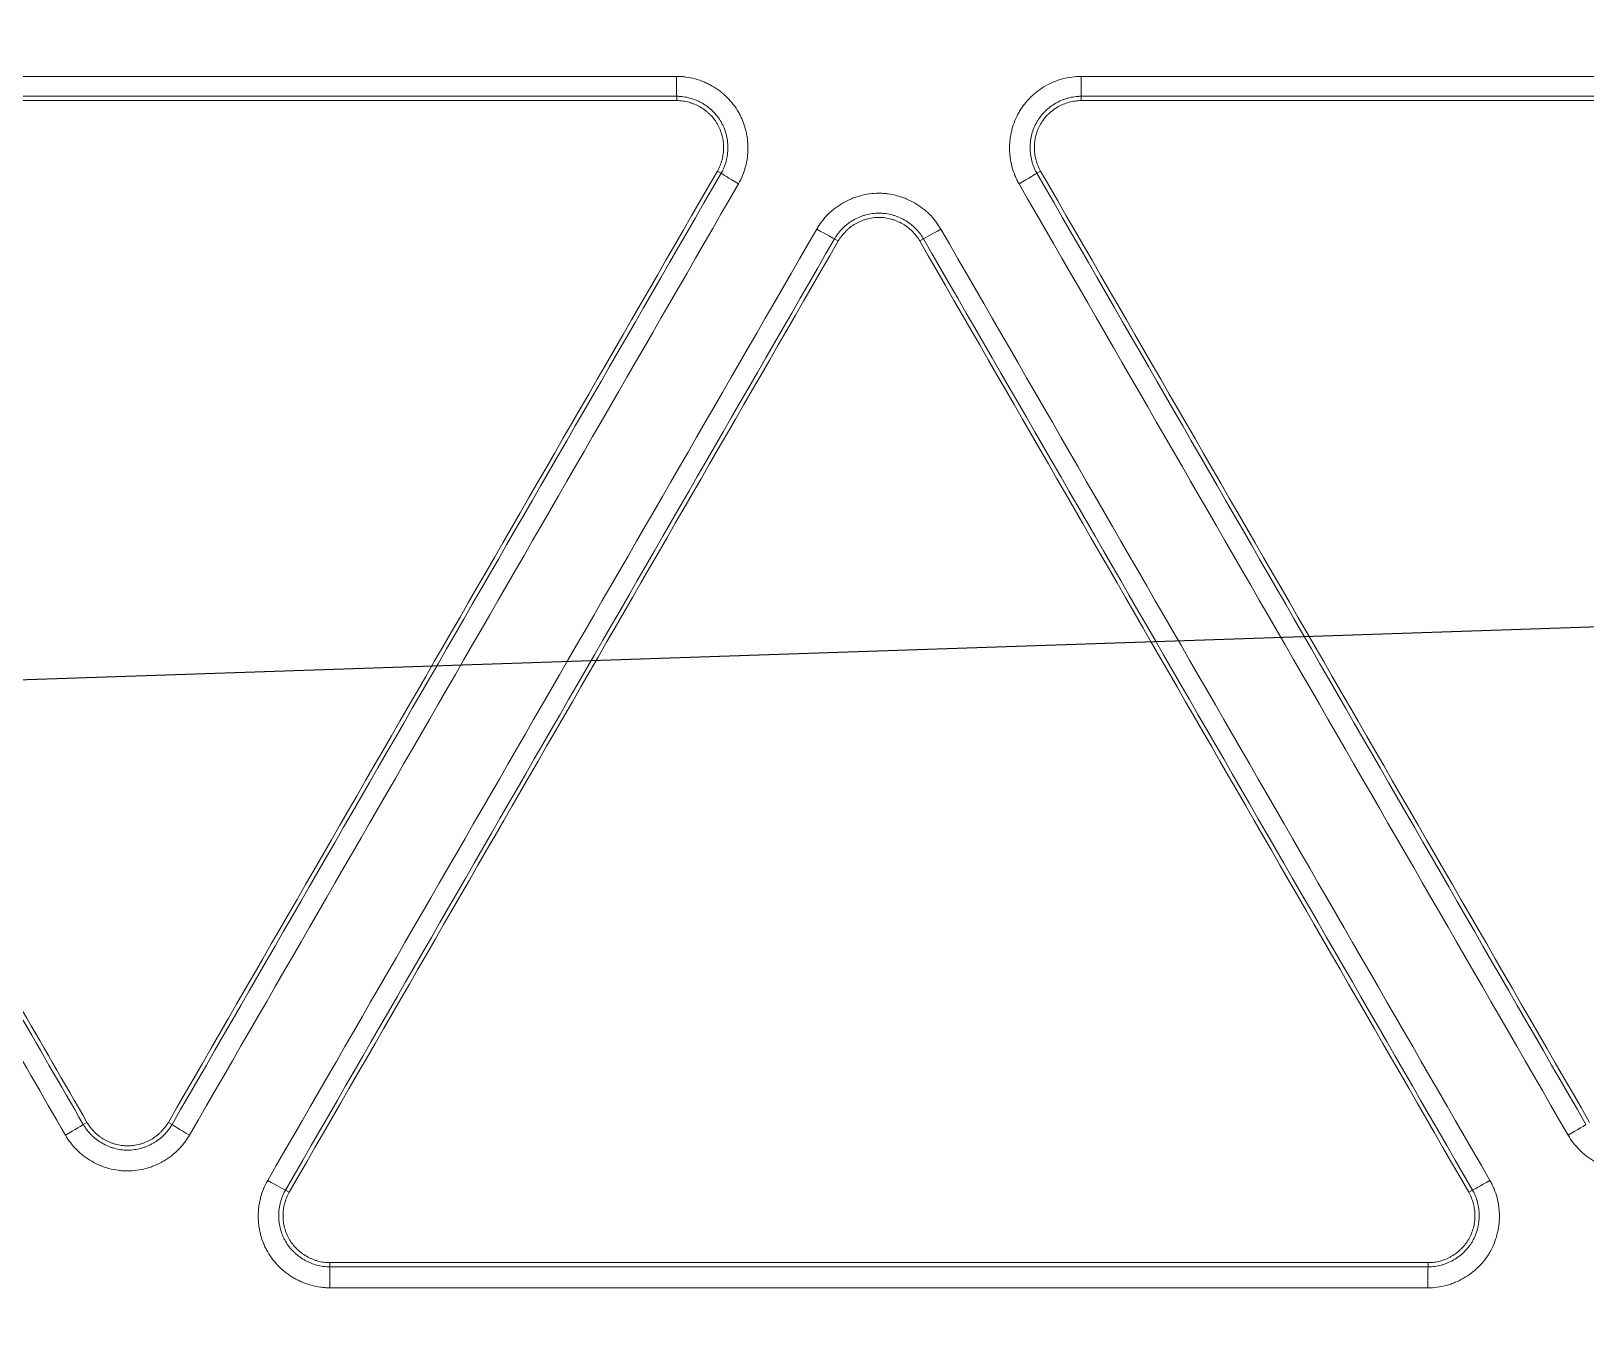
# Model space of a CAD drawing. Header units: inches. Extents: x 405346 to 489838, y -25612 to 14934.
# Drawn here: x 462652.5 to 462688.71, y 4139.5 to 4169.88 of the extents above; entities that cross this region are included whole.
import ezdxf

# ---------------------------------------------------------------- set-up
doc = ezdxf.new("R2010")
doc.units = ezdxf.units.IN
doc.header["$LTSCALE"] = 200
doc.header["$MEASUREMENT"] = 0
doc.linetypes.add('DH-HID2', pattern=[1.2, 0.8, -0.4])
doc.layers.add('FU-FURM', color=251, linetype='DH-HID2')
doc.layers.add('SS-EQ', color=2, linetype='Continuous', lineweight=20)

# ---------------------------------------------------------------- blocks, each defined once
blk = doc.blocks.new('FLLLL')
at = {"layer": 'FU-FURM'}
blk.add_line((462417.248, 3548.652), (462742, 3559.532), dxfattribs=at)
blk = doc.blocks.new('4way무풍')
at = {"layer": 'SS-EQ'}
for p, q in [((-127.2, -153.166), (-127.2, -153.066)), ((-117.778, -153.066), (-117.778, -153.166)), ((-126.165, -154.858), (-126.252, -154.808)), ((-118.725, -154.808), (-118.812, -154.857)), ((-123.436, -156.433), (-123.523, -156.383)), ((-121.454, -156.383), (-121.541, -156.433)), ((-141.021, -177.006), (-140.935, -176.956)), ((-139.039, -176.956), (-138.953, -177.006)), ((-136.31, -178.532), (-136.224, -178.582)), ((-108.754, -178.582), (-108.667, -178.532)), ((-135.276, -180.223), (-135.276, -180.323)), ((-109.701, -180.323), (-109.701, -180.223))]:
    blk.add_line(p, q, dxfattribs=at)
for centre, major_axis, ratio, start_param, end_param in [((-127.199, -152.592), (0, -0.474), 0.012055, 4.733132, 6.248276), ((-117.777, -152.592), (0, 0.474), 0.010724, 1.592824, 3.106684), ((-125.755, -155.094), (0.41, -0.237), 0.024378, 3.17651, 4.713291), ((-119.222, -155.094), (-0.41, -0.237), 0.014072, 1.550433, 3.106683), ((-123.933, -156.146), (-0.41, 0.237), 0.024592, 1.572243, 3.106676), ((-121.044, -156.146), (-0.41, -0.237), 0.014028, 0.03491, 1.550349), ((-141.431, -177.242), (-0.41, -0.237), 0.016122, 1.549349, 3.106682), ((-138.543, -177.242), (0.41, -0.237), 0.026772, 3.176512, 4.716071), ((-106.435, -177.242), (-0.41, -0.237), 0.020944, 1.550573, 3.106678), ((-136.72, -178.295), (-0.41, 0.237), 0.027013, 1.574985, 3.106673), ((-108.257, -178.294), (-0.41, -0.237), 0.020967, 0.034914, 1.550479), ((-135.276, -180.796), (0, -0.474), 0.009449, 3.176443, 4.738633), ((-109.701, -180.796), (0, 0.474), 0.007032, 0.034985, 1.599517)]:
    blk.add_ellipse(centre, major_axis=major_axis, ratio=ratio, start_param=start_param, end_param=end_param, dxfattribs=at)
for points, knots in [([(-0.032, -346.294), (-6.969, -346.294), (-13.906, -346.294), (-27.78, -346.294), (-34.717, -346.294), (-55.528, -346.294), (-69.403, -346.294), (-97.151, -346.294), (-111.025, -346.294), (-138.774, -346.294), (-152.648, -346.294), (-180.396, -346.294), (-194.27, -346.294), (-215.082, -346.294), (-222.019, -346.294), (-235.893, -346.294), (-242.83, -346.294), (-253.236, -346.294), (-256.704, -346.293), (-263.641, -346.293), (-267.11, -346.294), (-272.313, -346.294), (-274.047, -346.294), (-276.648, -346.294), (-277.515, -346.294), (-279.25, -346.294), (-280.117, -346.293), (-281.418, -346.293), (-281.851, -346.293), (-282.718, -346.293), (-283.152, -346.293), (-283.802, -346.293), (-284.019, -346.294), (-284.453, -346.294), (-284.669, -346.294), (-285.103, -346.294), (-285.32, -346.293), (-285.753, -346.291), (-285.97, -346.288), (-286.62, -346.277), (-287.053, -346.265), (-287.92, -346.232), (-288.353, -346.21), (-289.653, -346.133), (-290.519, -346.062), (-291.817, -345.929), (-292.25, -345.88), (-292.899, -345.799), (-293.116, -345.771), (-293.548, -345.713), (-294.627, -345.561), (-295.697, -345.382), (-298.249, -344.898), (-299.929, -344.504), (-302.417, -343.81), (-304.065, -343.313), (-305.692, -342.746), (-308.116, -341.843), (-309.711, -341.172), (-311.481, -340.336), (-311.677, -340.242), (-312.069, -340.051), (-312.265, -339.955), (-312.85, -339.663), (-313.238, -339.464), (-314.393, -338.857), (-315.91, -338.018), (-317.384, -337.119), (-318.837, -336.19), (-319.553, -335.711), (-320.962, -334.724), (-322.351, -333.708), (-324.369, -332.095), (-326.323, -330.394), (-327.582, -329.2), (-328.355, -328.435), (-328.586, -328.204), (-328.815, -327.971), (-328.968, -327.815), (-329.044, -327.737), (-329.423, -327.345), (-329.723, -327.029), (-330.61, -326.073), (-331.762, -324.777), (-333.398, -322.77), (-334.43, -321.391), (-335.932, -319.291), (-336.873, -317.851), (-338.196, -315.627), (-339.047, -314.124), (-339.838, -312.58), (-340.313, -311.601), (-340.454, -311.306), (-340.593, -311.01), (-340.685, -310.813), (-340.731, -310.713), (-340.958, -310.218), (-341.135, -309.821), (-341.654, -308.624), (-342.309, -307.019), (-343.186, -304.583), (-343.7, -302.939), (-344.419, -300.46), (-344.828, -298.788), (-345.336, -296.251), (-345.487, -295.401), (-345.755, -293.691), (-345.871, -292.831), (-345.994, -291.749), (-346.017, -291.533), (-346.062, -291.099), (-346.083, -290.882), (-346.143, -290.23), (-346.178, -289.796), (-346.239, -288.927), (-346.265, -288.493), (-346.307, -287.624), (-346.324, -287.19), (-346.342, -286.538), (-346.347, -286.321), (-346.354, -285.886), (-346.356, -285.669), (-346.359, -285.235), (-346.359, -285.017), (-346.359, -284.583), (-346.359, -284.366), (-346.358, -283.714), (-346.358, -283.28), (-346.358, -282.411), (-346.358, -281.976), (-346.358, -280.673), (-346.358, -279.804), (-346.359, -278.066), (-346.359, -277.197), (-346.359, -274.59), (-346.359, -272.852), (-346.358, -264.163), (-346.358, -257.211), (-346.359, -236.356), (-346.359, -222.453), (-346.359, -194.646), (-346.359, -180.743), (-346.359, -152.936), (-346.359, -139.033), (-346.359, -111.226), (-346.359, -69.517), (-346.359, -27.807), (-346.359, 0)], [0, 0, 0, 0, 0.03125, 0.03125, 0.0625, 0.0625, 0.125, 0.125, 0.1875, 0.1875, 0.25, 0.25, 0.3125, 0.3125, 0.34375, 0.34375, 0.375, 0.375, 0.390625, 0.390625, 0.40625, 0.40625, 0.414063, 0.414063, 0.417969, 0.417969, 0.421875, 0.421875, 0.423828, 0.423828, 0.425781, 0.425781, 0.426758, 0.426758, 0.427734, 0.427734, 0.428711, 0.428711, 0.429688, 0.429688, 0.431641, 0.431641, 0.433594, 0.433594, 0.4375, 0.4375, 0.439453, 0.439453, 0.44043, 0.44043, 0.441406, 0.445313, 0.445313, 0.453125, 0.453125, 0.457031, 0.460938, 0.460938, 0.46875, 0.46875, 0.469727, 0.469727, 0.470703, 0.470703, 0.472656, 0.472656, 0.476563, 0.480469, 0.480469, 0.484375, 0.484375, 0.488281, 0.492188, 0.496094, 0.5, 0.5, 0.500977, 0.501465, 0.501465, 0.501953, 0.501953, 0.503906, 0.503906, 0.507813, 0.511719, 0.515625, 0.515625, 0.523438, 0.523438, 0.527344, 0.53125, 0.53125, 0.532227, 0.532715, 0.532715, 0.533203, 0.533203, 0.535156, 0.535156, 0.539063, 0.542969, 0.546875, 0.546875, 0.554688, 0.554688, 0.558594, 0.558594, 0.5625, 0.5625, 0.563477, 0.563477, 0.564453, 0.564453, 0.566406, 0.566406, 0.568359, 0.568359, 0.570313, 0.570313, 0.571289, 0.571289, 0.572266, 0.572266, 0.573242, 0.573242, 0.574219, 0.574219, 0.576172, 0.576172, 0.578125, 0.578125, 0.582031, 0.582031, 0.585938, 0.585938, 0.59375, 0.59375, 0.625, 0.625, 0.6875, 0.6875, 0.75, 0.75, 0.8125, 0.8125, 0.875, 1, 1, 1, 1]), ([(-345.164, 0), (-345.164, -27.72), (-345.163, -69.3), (-345.162, -110.879), (-345.161, -138.599), (-345.16, -152.459), (-345.158, -180.179), (-345.157, -194.038), (-345.154, -221.758), (-345.152, -235.618), (-345.147, -256.408), (-345.146, -263.338), (-345.145, -272), (-345.144, -273.733), (-345.144, -276.331), (-345.144, -277.198), (-345.143, -278.93), (-345.142, -279.796), (-345.142, -281.096), (-345.141, -281.529), (-345.141, -282.395), (-345.141, -282.828), (-345.141, -283.694), (-345.141, -284.128), (-345.14, -284.777), (-345.139, -284.994), (-345.136, -285.427), (-345.134, -285.643), (-345.124, -286.293), (-345.113, -286.726), (-345.08, -287.592), (-345.06, -288.025), (-345.009, -288.891), (-344.978, -289.324), (-344.926, -289.973), (-344.898, -290.298), (-344.868, -290.623), (-344.847, -290.839), (-344.836, -290.947), (-344.736, -291.92), (-344.629, -292.78), (-344.379, -294.49), (-344.236, -295.341), (-343.754, -297.876), (-343.361, -299.547), (-342.665, -302.025), (-342.166, -303.667), (-341.312, -306.101), (-340.67, -307.704), (-340.162, -308.899), (-339.901, -309.494), (-339.629, -310.087), (-339.446, -310.481), (-339.353, -310.678), (-338.885, -311.657), (-338.495, -312.43), (-337.684, -313.955), (-337.263, -314.706), (-336.391, -316.189), (-335.94, -316.919), (-335.007, -318.36), (-334.525, -319.069), (-333.532, -320.468), (-332.508, -321.846), (-330.881, -323.85), (-329.735, -325.144), (-328.853, -326.098), (-328.555, -326.413), (-328.177, -326.804), (-328.101, -326.882), (-327.949, -327.038), (-327.721, -327.27), (-327.491, -327.501), (-326.721, -328.264), (-325.466, -329.454), (-323.518, -331.15), (-321.504, -332.756), (-320.119, -333.767), (-318.711, -334.749), (-317.997, -335.224), (-316.546, -336.146), (-315.81, -336.593), (-314.315, -337.455), (-313.557, -337.871), (-312.595, -338.371), (-312.305, -338.52), (-312.014, -338.667), (-311.819, -338.764), (-311.722, -338.813), (-311.235, -339.053), (-310.844, -339.241), (-309.666, -339.791), (-308.875, -340.139), (-307.283, -340.8), (-305.68, -341.425), (-303.244, -342.258), (-301.598, -342.743), (-299.114, -343.417), (-297.436, -343.797), (-294.888, -344.259), (-294.033, -344.395), (-292.957, -344.543), (-292.742, -344.571), (-292.31, -344.625), (-291.663, -344.704), (-291.015, -344.771), (-289.72, -344.892), (-288.856, -344.954), (-287.56, -345.019), (-287.128, -345.036), (-286.48, -345.054), (-286.264, -345.059), (-285.831, -345.067), (-285.615, -345.069), (-285.183, -345.073), (-284.967, -345.074), (-284.534, -345.075), (-284.318, -345.075), (-283.67, -345.076), (-283.237, -345.076), (-282.589, -345.076), (-282.373, -345.076), (-281.94, -345.076), (-281.724, -345.076), (-281.075, -345.076), (-280.643, -345.077), (-279.346, -345.077), (-278.481, -345.078), (-276.752, -345.079), (-275.887, -345.079), (-273.293, -345.079), (-271.563, -345.08), (-262.916, -345.081), (-255.998, -345.082), (-242.162, -345.085), (-235.244, -345.086), (-221.408, -345.089), (-214.49, -345.09), (-193.736, -345.092), (-179.9, -345.094), (-152.228, -345.096), (-138.392, -345.096), (-110.72, -345.097), (-96.884, -345.098), (-69.212, -345.098), (-55.376, -345.099), (-34.622, -345.099), (-27.704, -345.099), (-13.868, -345.099), (-6.95, -345.099), (-0.032, -345.099)], [0, 0, 0, 0, 0.125, 0.1875, 0.1875, 0.25, 0.25, 0.3125, 0.3125, 0.375, 0.375, 0.40625, 0.40625, 0.414063, 0.414063, 0.417969, 0.417969, 0.421875, 0.421875, 0.423828, 0.423828, 0.425781, 0.425781, 0.427734, 0.427734, 0.428711, 0.428711, 0.429688, 0.429688, 0.431641, 0.431641, 0.433594, 0.433594, 0.435547, 0.435547, 0.436523, 0.437012, 0.437012, 0.4375, 0.4375, 0.441406, 0.441406, 0.445313, 0.445313, 0.453125, 0.453125, 0.457031, 0.460938, 0.464844, 0.464844, 0.466797, 0.467773, 0.467773, 0.46875, 0.46875, 0.472656, 0.472656, 0.476563, 0.476563, 0.480469, 0.480469, 0.484375, 0.484375, 0.488281, 0.492188, 0.496094, 0.496094, 0.498047, 0.498047, 0.498535, 0.498535, 0.499023, 0.5, 0.5, 0.503906, 0.507813, 0.511719, 0.515625, 0.515625, 0.519531, 0.519531, 0.523438, 0.523438, 0.527344, 0.527344, 0.52832, 0.528809, 0.528809, 0.529297, 0.529297, 0.53125, 0.53125, 0.535156, 0.535156, 0.539063, 0.542969, 0.546875, 0.546875, 0.554688, 0.554688, 0.558594, 0.558594, 0.55957, 0.55957, 0.560547, 0.5625, 0.5625, 0.566406, 0.566406, 0.568359, 0.568359, 0.569336, 0.569336, 0.570313, 0.570313, 0.571289, 0.571289, 0.572266, 0.572266, 0.574219, 0.574219, 0.575195, 0.575195, 0.576172, 0.576172, 0.578125, 0.578125, 0.582031, 0.582031, 0.585938, 0.585938, 0.59375, 0.59375, 0.625, 0.625, 0.65625, 0.65625, 0.6875, 0.6875, 0.75, 0.75, 0.8125, 0.8125, 0.875, 0.875, 0.9375, 0.9375, 0.96875, 0.96875, 1, 1, 1, 1]), ([(-152.782, -152.6), (-148.519, -152.601), (-144.257, -152.601), (-135.731, -152.602), (-131.468, -152.602), (-127.205, -152.602)], [0, 0, 0, 0, 0.5, 0.5, 1, 1, 1, 1]), ([(-127.205, -152.602), (-127.168, -152.602), (-127.132, -152.603), (-127.059, -152.609), (-127.022, -152.612), (-126.914, -152.627), (-126.772, -152.656), (-126.635, -152.703), (-126.551, -152.739), (-126.534, -152.746), (-126.5, -152.761), (-126.451, -152.785), (-126.403, -152.81), (-126.309, -152.865), (-126.248, -152.905), (-126.162, -152.971), (-126.134, -152.994), (-126.092, -153.03), (-126.079, -153.043), (-126.052, -153.067), (-126.039, -153.08), (-125.974, -153.144), (-125.878, -153.253), (-125.797, -153.373), (-125.742, -153.468), (-125.725, -153.501), (-125.693, -153.566), (-125.678, -153.6), (-125.637, -153.7), (-125.614, -153.769), (-125.586, -153.874), (-125.578, -153.909), (-125.567, -153.963), (-125.564, -153.981), (-125.558, -154.017), (-125.556, -154.035), (-125.544, -154.126), (-125.535, -154.271), (-125.544, -154.415), (-125.556, -154.506), (-125.558, -154.524), (-125.564, -154.56), (-125.567, -154.578), (-125.578, -154.632), (-125.586, -154.667), (-125.614, -154.773), (-125.637, -154.841), (-125.692, -154.975), (-125.724, -155.041), (-125.761, -155.104)], [0, 0, 0, 0, 0.03125, 0.03125, 0.0625, 0.0625, 0.125, 0.1875, 0.1875, 0.203125, 0.203125, 0.21875, 0.25, 0.25, 0.3125, 0.3125, 0.34375, 0.34375, 0.359375, 0.359375, 0.375, 0.375, 0.4375, 0.5, 0.5, 0.53125, 0.53125, 0.5625, 0.5625, 0.625, 0.625, 0.65625, 0.65625, 0.671875, 0.671875, 0.6875, 0.6875, 0.75, 0.8125, 0.8125, 0.828125, 0.828125, 0.84375, 0.84375, 0.875, 0.875, 0.9375, 0.9375, 1, 1, 1, 1]), ([(-119.227, -155.105), (-119.245, -155.073), (-119.262, -155.04), (-119.295, -154.975), (-119.31, -154.941), (-119.351, -154.84), (-119.397, -154.703), (-119.425, -154.56), (-119.436, -154.47), (-119.438, -154.451), (-119.442, -154.415), (-119.446, -154.36), (-119.448, -154.306), (-119.448, -154.197), (-119.443, -154.125), (-119.429, -154.017), (-119.423, -153.981), (-119.413, -153.927), (-119.409, -153.909), (-119.401, -153.873), (-119.396, -153.856), (-119.373, -153.768), (-119.327, -153.63), (-119.263, -153.5), (-119.209, -153.405), (-119.189, -153.374), (-119.148, -153.313), (-119.127, -153.284), (-119.061, -153.198), (-119.013, -153.143), (-118.936, -153.067), (-118.896, -153.03), (-118.854, -152.995), (-118.825, -152.971), (-118.811, -152.96), (-118.738, -152.905), (-118.617, -152.824), (-118.487, -152.76), (-118.403, -152.725), (-118.387, -152.718), (-118.352, -152.705), (-118.335, -152.699), (-118.283, -152.681), (-118.248, -152.67), (-118.143, -152.642), (-118.072, -152.627), (-117.929, -152.608), (-117.856, -152.603), (-117.783, -152.603)], [0, 0, 0, 0, 0.03125, 0.03125, 0.0625, 0.0625, 0.125, 0.1875, 0.1875, 0.203125, 0.203125, 0.21875, 0.25, 0.25, 0.3125, 0.3125, 0.34375, 0.34375, 0.359375, 0.359375, 0.375, 0.375, 0.4375, 0.5, 0.5, 0.53125, 0.53125, 0.5625, 0.5625, 0.625, 0.625, 0.65625, 0.671875, 0.671875, 0.6875, 0.6875, 0.75, 0.8125, 0.8125, 0.828125, 0.828125, 0.84375, 0.84375, 0.875, 0.875, 0.9375, 0.9375, 1, 1, 1, 1]), ([(-127.2, -153.066), (-131.462, -153.066), (-135.725, -153.066), (-144.25, -153.066), (-148.512, -153.066), (-152.774, -153.066)], [0, 0, 0, 0, 0.5, 0.5, 1, 1, 1, 1]), ([(-127.2, -153.166), (-131.462, -153.166), (-135.725, -153.166), (-144.25, -153.166), (-148.512, -153.166), (-152.774, -153.166)], [0, 0, 0, 0, 0.5, 0.5, 1, 1, 1, 1]), ([(-126.165, -154.858), (-126.164, -154.855), (-126.162, -154.852), (-126.159, -154.846), (-126.154, -154.838), (-126.143, -154.818), (-126.122, -154.777), (-126.106, -154.741), (-126.077, -154.669), (-126.061, -154.62), (-126.041, -154.545), (-126.035, -154.519), (-126.025, -154.468), (-126.021, -154.442), (-126.011, -154.364), (-126.004, -154.261), (-126.011, -154.157), (-126.019, -154.092), (-126.021, -154.079), (-126.025, -154.053), (-126.032, -154.015), (-126.041, -153.977), (-126.06, -153.901), (-126.077, -153.852), (-126.106, -153.78), (-126.117, -153.756), (-126.14, -153.709), (-126.152, -153.686), (-126.191, -153.618), (-126.22, -153.575), (-126.284, -153.493), (-126.318, -153.454), (-126.374, -153.399), (-126.393, -153.381), (-126.433, -153.347), (-126.453, -153.331), (-126.515, -153.283), (-126.558, -153.255), (-126.625, -153.216), (-126.66, -153.197), (-126.695, -153.18), (-126.719, -153.169), (-126.731, -153.164), (-126.792, -153.139), (-126.89, -153.105), (-126.991, -153.084), (-127.069, -153.073), (-127.095, -153.07), (-127.134, -153.068), (-127.147, -153.067), (-127.167, -153.066), (-127.177, -153.066), (-127.186, -153.066), (-127.193, -153.066), (-127.196, -153.066), (-127.2, -153.066)], [0, 0, 0, 0, 0.003906, 0.003906, 0.007812, 0.015625, 0.03125, 0.0625, 0.0625, 0.125, 0.125, 0.15625, 0.15625, 0.1875, 0.1875, 0.25, 0.3125, 0.3125, 0.328125, 0.328125, 0.34375, 0.375, 0.375, 0.4375, 0.4375, 0.46875, 0.46875, 0.5, 0.5, 0.5625, 0.5625, 0.625, 0.625, 0.65625, 0.65625, 0.6875, 0.6875, 0.75, 0.75, 0.78125, 0.796875, 0.796875, 0.8125, 0.8125, 0.875, 0.9375, 0.9375, 0.96875, 0.96875, 0.984375, 0.984375, 0.992187, 0.996094, 0.996094, 1, 1, 1, 1]), ([(-127.2, -153.166), (-127.152, -153.166), (-127.104, -153.17), (-127.01, -153.182), (-126.963, -153.192), (-126.894, -153.211), (-126.871, -153.218), (-126.826, -153.234), (-126.804, -153.242), (-126.737, -153.27), (-126.652, -153.312), (-126.573, -153.365), (-126.525, -153.401), (-126.516, -153.409), (-126.497, -153.424), (-126.47, -153.447), (-126.443, -153.471), (-126.393, -153.521), (-126.361, -153.557), (-126.317, -153.613), (-126.303, -153.632), (-126.277, -153.672), (-126.264, -153.693), (-126.228, -153.755), (-126.186, -153.84), (-126.156, -153.931), (-126.138, -154), (-126.132, -154.024), (-126.123, -154.071), (-126.12, -154.094), (-126.11, -154.165), (-126.107, -154.213), (-126.107, -154.284), (-126.108, -154.308), (-126.111, -154.355), (-126.113, -154.379), (-126.123, -154.451), (-126.141, -154.544), (-126.171, -154.634), (-126.207, -154.723), (-126.228, -154.766), (-126.252, -154.808)], [0, 0, 0, 0, 0.0625, 0.0625, 0.125, 0.125, 0.15625, 0.15625, 0.1875, 0.1875, 0.25, 0.3125, 0.3125, 0.328125, 0.328125, 0.34375, 0.375, 0.375, 0.4375, 0.4375, 0.46875, 0.46875, 0.5, 0.5, 0.5625, 0.625, 0.625, 0.65625, 0.65625, 0.6875, 0.6875, 0.75, 0.75, 0.78125, 0.78125, 0.8125, 0.8125, 0.875, 0.9375, 0.9375, 1, 1, 1, 1]), ([(-117.778, -153.066), (-117.781, -153.066), (-117.784, -153.066), (-117.791, -153.066), (-117.801, -153.066), (-117.824, -153.067), (-117.869, -153.069), (-117.908, -153.073), (-117.985, -153.084), (-118.036, -153.094), (-118.111, -153.115), (-118.136, -153.122), (-118.186, -153.139), (-118.21, -153.149), (-118.282, -153.179), (-118.375, -153.225), (-118.462, -153.283), (-118.514, -153.322), (-118.524, -153.33), (-118.544, -153.347), (-118.574, -153.372), (-118.603, -153.399), (-118.658, -153.453), (-118.693, -153.492), (-118.74, -153.554), (-118.756, -153.575), (-118.785, -153.618), (-118.799, -153.64), (-118.838, -153.708), (-118.861, -153.755), (-118.9, -153.851), (-118.916, -153.9), (-118.936, -153.976), (-118.942, -154.002), (-118.952, -154.053), (-118.956, -154.079), (-118.966, -154.156), (-118.969, -154.208), (-118.969, -154.286), (-118.968, -154.312), (-118.966, -154.351), (-118.965, -154.364), (-118.962, -154.39), (-118.961, -154.403), (-118.953, -154.468), (-118.933, -154.57), (-118.9, -154.668), (-118.871, -154.74), (-118.86, -154.764), (-118.843, -154.8), (-118.837, -154.811), (-118.828, -154.829), (-118.823, -154.837), (-118.818, -154.846), (-118.815, -154.852), (-118.813, -154.855), (-118.812, -154.857)], [0, 0, 0, 0, 0.003906, 0.003906, 0.007812, 0.015625, 0.03125, 0.0625, 0.0625, 0.125, 0.125, 0.15625, 0.15625, 0.1875, 0.1875, 0.25, 0.3125, 0.3125, 0.328125, 0.328125, 0.34375, 0.375, 0.375, 0.4375, 0.4375, 0.46875, 0.46875, 0.5, 0.5, 0.5625, 0.5625, 0.625, 0.625, 0.65625, 0.65625, 0.6875, 0.6875, 0.75, 0.75, 0.78125, 0.78125, 0.796875, 0.796875, 0.8125, 0.8125, 0.875, 0.9375, 0.9375, 0.96875, 0.96875, 0.984375, 0.984375, 0.992187, 0.996094, 0.996094, 1, 1, 1, 1]), ([(-118.725, -154.808), (-118.75, -154.766), (-118.77, -154.723), (-118.806, -154.635), (-118.821, -154.59), (-118.839, -154.521), (-118.845, -154.498), (-118.854, -154.45), (-118.858, -154.427), (-118.867, -154.356), (-118.873, -154.261), (-118.867, -154.166), (-118.859, -154.106), (-118.857, -154.094), (-118.854, -154.07), (-118.847, -154.035), (-118.839, -154), (-118.821, -153.931), (-118.806, -153.886), (-118.78, -153.82), (-118.77, -153.799), (-118.749, -153.756), (-118.737, -153.734), (-118.702, -153.672), (-118.648, -153.593), (-118.585, -153.522), (-118.534, -153.471), (-118.517, -153.455), (-118.48, -153.424), (-118.462, -153.408), (-118.405, -153.365), (-118.366, -153.339), (-118.304, -153.303), (-118.272, -153.286), (-118.24, -153.271), (-118.218, -153.261), (-118.207, -153.256), (-118.152, -153.233), (-118.062, -153.202), (-117.969, -153.183), (-117.874, -153.17), (-117.826, -153.166), (-117.778, -153.166)], [0, 0, 0, 0, 0.0625, 0.0625, 0.125, 0.125, 0.15625, 0.15625, 0.1875, 0.1875, 0.25, 0.3125, 0.3125, 0.328125, 0.328125, 0.34375, 0.375, 0.375, 0.4375, 0.4375, 0.46875, 0.46875, 0.5, 0.5, 0.5625, 0.625, 0.625, 0.65625, 0.65625, 0.6875, 0.6875, 0.75, 0.75, 0.78125, 0.796875, 0.796875, 0.8125, 0.8125, 0.875, 0.9375, 0.9375, 1, 1, 1, 1]), ([(-153.808, -154.857), (-152.743, -156.703), (-151.677, -158.549), (-149.546, -162.241), (-148.48, -164.086), (-146.349, -167.778), (-145.283, -169.623), (-143.685, -172.392), (-143.152, -173.315), (-142.087, -175.16), (-141.554, -176.083), (-141.021, -177.006)], [0, 0, 0, 0, 0.25, 0.25, 0.5, 0.5, 0.75, 0.75, 0.875, 0.875, 1, 1, 1, 1]), ([(-153.722, -154.808), (-152.657, -156.654), (-151.591, -158.499), (-149.46, -162.191), (-148.394, -164.037), (-146.263, -167.728), (-145.197, -169.574), (-143.599, -172.342), (-143.066, -173.265), (-142, -175.111), (-141.468, -176.033), (-140.935, -176.956)], [0, 0, 0, 0, 0.25, 0.25, 0.5, 0.5, 0.75, 0.75, 0.875, 0.875, 1, 1, 1, 1]), ([(-141.436, -177.254), (-141.969, -176.331), (-142.502, -175.408), (-143.568, -173.562), (-144.101, -172.639), (-145.699, -169.87), (-146.765, -168.024), (-148.897, -164.332), (-149.963, -162.486), (-152.095, -158.794), (-153.16, -156.948), (-154.226, -155.102)], [0, 0, 0, 0, 0.125, 0.125, 0.25, 0.25, 0.5, 0.5, 0.75, 0.75, 1, 1, 1, 1]), ([(-123.938, -156.157), (-123.92, -156.125), (-123.9, -156.094), (-123.859, -156.033), (-123.838, -156.003), (-123.771, -155.917), (-123.675, -155.809), (-123.566, -155.713), (-123.493, -155.658), (-123.478, -155.647), (-123.448, -155.626), (-123.403, -155.595), (-123.357, -155.566), (-123.263, -155.512), (-123.198, -155.48), (-123.097, -155.438), (-123.063, -155.425), (-123.011, -155.407), (-122.994, -155.401), (-122.959, -155.39), (-122.941, -155.385), (-122.853, -155.361), (-122.711, -155.333), (-122.567, -155.323), (-122.457, -155.323), (-122.42, -155.324), (-122.347, -155.329), (-122.311, -155.333), (-122.203, -155.347), (-122.133, -155.362), (-122.028, -155.39), (-121.993, -155.401), (-121.941, -155.419), (-121.924, -155.425), (-121.89, -155.438), (-121.873, -155.445), (-121.788, -155.48), (-121.658, -155.544), (-121.538, -155.625), (-121.465, -155.68), (-121.451, -155.691), (-121.422, -155.714), (-121.408, -155.726), (-121.367, -155.762), (-121.34, -155.787), (-121.263, -155.864), (-121.215, -155.918), (-121.127, -156.033), (-121.086, -156.093), (-121.049, -156.157)], [0, 0, 0, 0, 0.03125, 0.03125, 0.0625, 0.0625, 0.125, 0.1875, 0.1875, 0.203125, 0.203125, 0.21875, 0.25, 0.25, 0.3125, 0.3125, 0.34375, 0.34375, 0.359375, 0.359375, 0.375, 0.375, 0.4375, 0.5, 0.5, 0.53125, 0.53125, 0.5625, 0.5625, 0.625, 0.625, 0.65625, 0.65625, 0.671875, 0.671875, 0.6875, 0.6875, 0.75, 0.8125, 0.8125, 0.828125, 0.828125, 0.84375, 0.84375, 0.875, 0.875, 0.9375, 0.9375, 1, 1, 1, 1]), ([(-121.454, -156.383), (-121.456, -156.38), (-121.457, -156.377), (-121.461, -156.372), (-121.466, -156.363), (-121.478, -156.344), (-121.503, -156.305), (-121.525, -156.274), (-121.573, -156.212), (-121.607, -156.174), (-121.663, -156.119), (-121.682, -156.101), (-121.722, -156.067), (-121.742, -156.05), (-121.804, -156.003), (-121.891, -155.945), (-121.984, -155.899), (-122.044, -155.874), (-122.056, -155.869), (-122.081, -155.859), (-122.118, -155.846), (-122.155, -155.834), (-122.23, -155.814), (-122.281, -155.804), (-122.358, -155.793), (-122.384, -155.79), (-122.436, -155.787), (-122.462, -155.786), (-122.541, -155.786), (-122.593, -155.789), (-122.695, -155.804), (-122.746, -155.814), (-122.822, -155.835), (-122.847, -155.842), (-122.896, -155.86), (-122.921, -155.869), (-122.993, -155.899), (-123.039, -155.922), (-123.106, -155.961), (-123.14, -155.981), (-123.172, -156.004), (-123.193, -156.019), (-123.204, -156.027), (-123.256, -156.066), (-123.334, -156.134), (-123.403, -156.212), (-123.451, -156.274), (-123.467, -156.295), (-123.489, -156.327), (-123.496, -156.338), (-123.506, -156.355), (-123.511, -156.363), (-123.516, -156.372), (-123.52, -156.378), (-123.521, -156.38), (-123.523, -156.383)], [0, 0, 0, 0, 0.003906, 0.003906, 0.007813, 0.015625, 0.03125, 0.0625, 0.0625, 0.125, 0.125, 0.15625, 0.15625, 0.1875, 0.1875, 0.25, 0.3125, 0.3125, 0.328125, 0.328125, 0.34375, 0.375, 0.375, 0.4375, 0.4375, 0.46875, 0.46875, 0.5, 0.5, 0.5625, 0.5625, 0.625, 0.625, 0.65625, 0.65625, 0.6875, 0.6875, 0.75, 0.75, 0.78125, 0.796875, 0.796875, 0.8125, 0.8125, 0.875, 0.9375, 0.9375, 0.96875, 0.96875, 0.984375, 0.984375, 0.992187, 0.996094, 0.996094, 1, 1, 1, 1]), ([(-123.436, -156.433), (-123.412, -156.392), (-123.386, -156.352), (-123.327, -156.277), (-123.296, -156.242), (-123.245, -156.191), (-123.228, -156.175), (-123.191, -156.144), (-123.173, -156.128), (-123.116, -156.085), (-123.036, -156.032), (-122.951, -155.99), (-122.896, -155.967), (-122.885, -155.962), (-122.862, -155.954), (-122.828, -155.941), (-122.794, -155.931), (-122.726, -155.912), (-122.679, -155.902), (-122.608, -155.893), (-122.585, -155.89), (-122.537, -155.887), (-122.513, -155.886), (-122.441, -155.886), (-122.346, -155.893), (-122.253, -155.912), (-122.184, -155.931), (-122.161, -155.938), (-122.115, -155.953), (-122.093, -155.962), (-122.027, -155.989), (-121.984, -156.01), (-121.922, -156.046), (-121.892, -156.065), (-121.862, -156.085), (-121.843, -156.099), (-121.833, -156.106), (-121.785, -156.143), (-121.714, -156.205), (-121.651, -156.276), (-121.592, -156.352), (-121.565, -156.392), (-121.541, -156.433)], [0, 0, 0, 0, 0.0625, 0.0625, 0.125, 0.125, 0.15625, 0.15625, 0.1875, 0.1875, 0.25, 0.3125, 0.3125, 0.328125, 0.328125, 0.34375, 0.375, 0.375, 0.4375, 0.4375, 0.46875, 0.46875, 0.5, 0.5, 0.5625, 0.625, 0.625, 0.65625, 0.65625, 0.6875, 0.6875, 0.75, 0.75, 0.78125, 0.796875, 0.796875, 0.8125, 0.8125, 0.875, 0.9375, 0.9375, 1, 1, 1, 1]), ([(-141.021, -177.006), (-141.019, -177.009), (-141.018, -177.012), (-141.014, -177.017), (-141.009, -177.026), (-140.997, -177.045), (-140.973, -177.083), (-140.95, -177.115), (-140.902, -177.176), (-140.868, -177.215), (-140.812, -177.27), (-140.793, -177.288), (-140.754, -177.322), (-140.733, -177.339), (-140.671, -177.386), (-140.585, -177.444), (-140.491, -177.49), (-140.431, -177.515), (-140.419, -177.52), (-140.394, -177.529), (-140.357, -177.543), (-140.32, -177.554), (-140.245, -177.575), (-140.195, -177.585), (-140.117, -177.596), (-140.092, -177.598), (-140.039, -177.602), (-140.013, -177.603), (-139.935, -177.603), (-139.883, -177.599), (-139.78, -177.585), (-139.729, -177.575), (-139.654, -177.554), (-139.629, -177.546), (-139.579, -177.529), (-139.555, -177.52), (-139.483, -177.49), (-139.437, -177.467), (-139.369, -177.428), (-139.336, -177.407), (-139.304, -177.385), (-139.282, -177.37), (-139.272, -177.362), (-139.22, -177.323), (-139.141, -177.255), (-139.072, -177.177), (-139.025, -177.116), (-139.009, -177.095), (-138.987, -177.062), (-138.98, -177.051), (-138.97, -177.034), (-138.965, -177.026), (-138.959, -177.017), (-138.956, -177.012), (-138.954, -177.009), (-138.953, -177.006)], [0, 0, 0, 0, 0.003906, 0.003906, 0.007812, 0.015625, 0.03125, 0.0625, 0.0625, 0.125, 0.125, 0.15625, 0.15625, 0.1875, 0.1875, 0.25, 0.3125, 0.3125, 0.328125, 0.328125, 0.34375, 0.375, 0.375, 0.4375, 0.4375, 0.46875, 0.46875, 0.5, 0.5, 0.5625, 0.5625, 0.625, 0.625, 0.65625, 0.65625, 0.6875, 0.6875, 0.75, 0.75, 0.78125, 0.796875, 0.796875, 0.8125, 0.8125, 0.875, 0.9375, 0.9375, 0.96875, 0.96875, 0.984375, 0.984375, 0.992188, 0.996094, 0.996094, 1, 1, 1, 1]), ([(-139.039, -176.956), (-139.063, -176.998), (-139.09, -177.037), (-139.148, -177.112), (-139.18, -177.148), (-139.231, -177.198), (-139.248, -177.214), (-139.284, -177.246), (-139.303, -177.261), (-139.36, -177.305), (-139.439, -177.357), (-139.525, -177.4), (-139.58, -177.423), (-139.591, -177.427), (-139.614, -177.436), (-139.647, -177.448), (-139.682, -177.459), (-139.75, -177.477), (-139.797, -177.487), (-139.867, -177.497), (-139.891, -177.499), (-139.939, -177.503), (-139.963, -177.503), (-140.035, -177.503), (-140.13, -177.497), (-140.223, -177.478), (-140.292, -177.459), (-140.315, -177.452), (-140.361, -177.436), (-140.383, -177.428), (-140.449, -177.4), (-140.491, -177.379), (-140.553, -177.343), (-140.584, -177.325), (-140.613, -177.304), (-140.633, -177.29), (-140.643, -177.283), (-140.69, -177.247), (-140.762, -177.184), (-140.825, -177.113), (-140.884, -177.038), (-140.911, -176.998), (-140.935, -176.956)], [0, 0, 0, 0, 0.0625, 0.0625, 0.125, 0.125, 0.15625, 0.15625, 0.1875, 0.1875, 0.25, 0.3125, 0.3125, 0.328125, 0.328125, 0.34375, 0.375, 0.375, 0.4375, 0.4375, 0.46875, 0.46875, 0.5, 0.5, 0.5625, 0.625, 0.625, 0.65625, 0.65625, 0.6875, 0.6875, 0.75, 0.75, 0.78125, 0.796875, 0.796875, 0.8125, 0.8125, 0.875, 0.9375, 0.9375, 1, 1, 1, 1]), ([(-138.547, -177.254), (-138.566, -177.286), (-138.585, -177.317), (-138.626, -177.378), (-138.647, -177.408), (-138.714, -177.494), (-138.81, -177.602), (-138.92, -177.697), (-138.992, -177.753), (-139.007, -177.764), (-139.037, -177.785), (-139.082, -177.816), (-139.128, -177.845), (-139.223, -177.899), (-139.288, -177.931), (-139.388, -177.973), (-139.422, -177.986), (-139.474, -178.004), (-139.492, -178.01), (-139.527, -178.02), (-139.544, -178.026), (-139.632, -178.049), (-139.774, -178.078), (-139.919, -178.088), (-140.028, -178.088), (-140.065, -178.087), (-140.138, -178.082), (-140.174, -178.078), (-140.282, -178.064), (-140.353, -178.049), (-140.458, -178.021), (-140.492, -178.01), (-140.544, -177.992), (-140.561, -177.986), (-140.596, -177.973), (-140.613, -177.966), (-140.697, -177.931), (-140.827, -177.866), (-140.948, -177.786), (-141.02, -177.731), (-141.035, -177.72), (-141.063, -177.696), (-141.077, -177.685), (-141.118, -177.649), (-141.145, -177.624), (-141.222, -177.547), (-141.27, -177.493), (-141.359, -177.378), (-141.399, -177.318), (-141.436, -177.254)], [0, 0, 0, 0, 0.03125, 0.03125, 0.0625, 0.0625, 0.125, 0.1875, 0.1875, 0.203125, 0.203125, 0.21875, 0.25, 0.25, 0.3125, 0.3125, 0.34375, 0.34375, 0.359375, 0.359375, 0.375, 0.375, 0.4375, 0.5, 0.5, 0.53125, 0.53125, 0.5625, 0.5625, 0.625, 0.625, 0.65625, 0.65625, 0.671875, 0.671875, 0.6875, 0.6875, 0.75, 0.8125, 0.8125, 0.828125, 0.828125, 0.84375, 0.84375, 0.875, 0.875, 0.9375, 0.9375, 1, 1, 1, 1]), ([(-103.549, -177.256), (-103.567, -177.288), (-103.587, -177.319), (-103.628, -177.38), (-103.649, -177.409), (-103.716, -177.495), (-103.812, -177.604), (-103.921, -177.699), (-103.994, -177.754), (-104.009, -177.765), (-104.039, -177.787), (-104.084, -177.818), (-104.13, -177.846), (-104.224, -177.901), (-104.289, -177.933), (-104.39, -177.975), (-104.424, -177.988), (-104.476, -178.006), (-104.493, -178.011), (-104.528, -178.022), (-104.546, -178.027), (-104.634, -178.051), (-104.776, -178.08), (-104.921, -178.09), (-105.03, -178.09), (-105.067, -178.088), (-105.14, -178.084), (-105.176, -178.08), (-105.284, -178.065), (-105.355, -178.051), (-105.459, -178.022), (-105.494, -178.012), (-105.546, -177.994), (-105.563, -177.988), (-105.597, -177.975), (-105.614, -177.968), (-105.699, -177.933), (-105.829, -177.868), (-105.95, -177.788), (-106.022, -177.732), (-106.036, -177.721), (-106.065, -177.698), (-106.079, -177.686), (-106.12, -177.65), (-106.147, -177.625), (-106.224, -177.548), (-106.272, -177.494), (-106.361, -177.38), (-106.401, -177.319), (-106.438, -177.256)], [0, 0, 0, 0, 0.03125, 0.03125, 0.0625, 0.0625, 0.125, 0.1875, 0.1875, 0.203125, 0.203125, 0.21875, 0.25, 0.25, 0.3125, 0.3125, 0.34375, 0.34375, 0.359375, 0.359375, 0.375, 0.375, 0.4375, 0.5, 0.5, 0.53125, 0.53125, 0.5625, 0.5625, 0.625, 0.625, 0.65625, 0.65625, 0.671875, 0.671875, 0.6875, 0.6875, 0.75, 0.8125, 0.8125, 0.828125, 0.828125, 0.84375, 0.84375, 0.875, 0.875, 0.9375, 0.9375, 1, 1, 1, 1]), ([(-135.28, -180.809), (-135.317, -180.809), (-135.354, -180.807), (-135.427, -180.802), (-135.463, -180.799), (-135.571, -180.784), (-135.713, -180.755), (-135.851, -180.708), (-135.935, -180.672), (-135.952, -180.665), (-135.985, -180.65), (-136.035, -180.626), (-136.083, -180.6), (-136.177, -180.546), (-136.237, -180.506), (-136.324, -180.44), (-136.352, -180.417), (-136.393, -180.381), (-136.407, -180.368), (-136.434, -180.343), (-136.447, -180.331), (-136.512, -180.266), (-136.608, -180.158), (-136.689, -180.037), (-136.743, -179.942), (-136.761, -179.91), (-136.793, -179.844), (-136.808, -179.811), (-136.849, -179.711), (-136.872, -179.642), (-136.899, -179.537), (-136.908, -179.502), (-136.918, -179.448), (-136.921, -179.43), (-136.927, -179.394), (-136.93, -179.376), (-136.941, -179.285), (-136.951, -179.14), (-136.941, -178.995), (-136.93, -178.905), (-136.927, -178.887), (-136.921, -178.851), (-136.918, -178.833), (-136.908, -178.779), (-136.899, -178.743), (-136.872, -178.638), (-136.849, -178.569), (-136.794, -178.435), (-136.762, -178.37), (-136.725, -178.307)], [0, 0, 0, 0, 0.03125, 0.03125, 0.0625, 0.0625, 0.125, 0.1875, 0.1875, 0.203125, 0.203125, 0.21875, 0.25, 0.25, 0.3125, 0.3125, 0.34375, 0.34375, 0.359375, 0.359375, 0.375, 0.375, 0.4375, 0.5, 0.5, 0.53125, 0.53125, 0.5625, 0.5625, 0.625, 0.625, 0.65625, 0.65625, 0.671875, 0.671875, 0.6875, 0.6875, 0.75, 0.8125, 0.8125, 0.828125, 0.828125, 0.84375, 0.84375, 0.875, 0.875, 0.9375, 0.9375, 1, 1, 1, 1]), ([(-108.26, -178.308), (-108.242, -178.34), (-108.225, -178.372), (-108.192, -178.438), (-108.177, -178.471), (-108.136, -178.572), (-108.09, -178.71), (-108.063, -178.852), (-108.051, -178.943), (-108.049, -178.961), (-108.045, -178.997), (-108.041, -179.052), (-108.039, -179.107), (-108.039, -179.215), (-108.044, -179.288), (-108.058, -179.396), (-108.064, -179.432), (-108.074, -179.485), (-108.078, -179.503), (-108.086, -179.539), (-108.091, -179.557), (-108.114, -179.645), (-108.16, -179.782), (-108.224, -179.913), (-108.278, -180.007), (-108.298, -180.039), (-108.339, -180.099), (-108.36, -180.129), (-108.426, -180.215), (-108.474, -180.269), (-108.551, -180.345), (-108.591, -180.383), (-108.633, -180.418), (-108.662, -180.441), (-108.676, -180.452), (-108.749, -180.508), (-108.87, -180.588), (-108.999, -180.653), (-109.084, -180.688), (-109.1, -180.695), (-109.135, -180.708), (-109.152, -180.714), (-109.204, -180.732), (-109.239, -180.742), (-109.344, -180.771), (-109.415, -180.785), (-109.558, -180.805), (-109.631, -180.81), (-109.704, -180.81)], [0, 0, 0, 0, 0.03125, 0.03125, 0.0625, 0.0625, 0.125, 0.1875, 0.1875, 0.203125, 0.203125, 0.21875, 0.25, 0.25, 0.3125, 0.3125, 0.34375, 0.34375, 0.359375, 0.359375, 0.375, 0.375, 0.4375, 0.5, 0.5, 0.53125, 0.53125, 0.5625, 0.5625, 0.625, 0.625, 0.65625, 0.671875, 0.671875, 0.6875, 0.6875, 0.75, 0.8125, 0.8125, 0.828125, 0.828125, 0.84375, 0.84375, 0.875, 0.875, 0.9375, 0.9375, 1, 1, 1, 1]), ([(-136.31, -178.532), (-136.312, -178.534), (-136.314, -178.537), (-136.317, -178.543), (-136.322, -178.552), (-136.333, -178.572), (-136.353, -178.612), (-136.369, -178.648), (-136.399, -178.72), (-136.415, -178.769), (-136.435, -178.844), (-136.441, -178.87), (-136.451, -178.921), (-136.455, -178.947), (-136.465, -179.025), (-136.471, -179.128), (-136.465, -179.232), (-136.456, -179.297), (-136.454, -179.31), (-136.45, -179.336), (-136.443, -179.374), (-136.435, -179.412), (-136.415, -179.487), (-136.399, -179.537), (-136.369, -179.609), (-136.359, -179.632), (-136.336, -179.679), (-136.323, -179.703), (-136.284, -179.77), (-136.255, -179.814), (-136.192, -179.895), (-136.157, -179.934), (-136.102, -179.989), (-136.082, -180.007), (-136.043, -180.041), (-136.023, -180.058), (-135.961, -180.105), (-135.917, -180.134), (-135.85, -180.173), (-135.816, -180.191), (-135.78, -180.208), (-135.756, -180.219), (-135.744, -180.224), (-135.684, -180.25), (-135.586, -180.284), (-135.484, -180.305), (-135.407, -180.315), (-135.381, -180.318), (-135.342, -180.321), (-135.329, -180.321), (-135.309, -180.322), (-135.299, -180.322), (-135.289, -180.323), (-135.283, -180.323), (-135.279, -180.323), (-135.276, -180.323)], [0, 0, 0, 0, 0.003906, 0.003906, 0.007812, 0.015625, 0.03125, 0.0625, 0.0625, 0.125, 0.125, 0.15625, 0.15625, 0.1875, 0.1875, 0.25, 0.3125, 0.3125, 0.328125, 0.328125, 0.34375, 0.375, 0.375, 0.4375, 0.4375, 0.46875, 0.46875, 0.5, 0.5, 0.5625, 0.5625, 0.625, 0.625, 0.65625, 0.65625, 0.6875, 0.6875, 0.75, 0.75, 0.78125, 0.796875, 0.796875, 0.8125, 0.8125, 0.875, 0.9375, 0.9375, 0.96875, 0.96875, 0.984375, 0.984375, 0.992188, 0.996094, 0.996094, 1, 1, 1, 1]), ([(-135.276, -180.223), (-135.324, -180.223), (-135.372, -180.22), (-135.466, -180.207), (-135.512, -180.197), (-135.581, -180.179), (-135.604, -180.171), (-135.65, -180.156), (-135.672, -180.147), (-135.738, -180.119), (-135.823, -180.077), (-135.903, -180.024), (-135.951, -179.988), (-135.96, -179.981), (-135.979, -179.965), (-136.006, -179.942), (-136.032, -179.918), (-136.083, -179.868), (-136.115, -179.833), (-136.158, -179.776), (-136.172, -179.757), (-136.199, -179.717), (-136.212, -179.697), (-136.248, -179.634), (-136.29, -179.549), (-136.32, -179.459), (-136.338, -179.389), (-136.343, -179.366), (-136.352, -179.319), (-136.356, -179.295), (-136.365, -179.224), (-136.368, -179.177), (-136.368, -179.106), (-136.368, -179.082), (-136.365, -179.034), (-136.362, -179.01), (-136.353, -178.939), (-136.335, -178.845), (-136.305, -178.755), (-136.269, -178.667), (-136.248, -178.623), (-136.224, -178.582)], [0, 0, 0, 0, 0.0625, 0.0625, 0.125, 0.125, 0.15625, 0.15625, 0.1875, 0.1875, 0.25, 0.3125, 0.3125, 0.328125, 0.328125, 0.34375, 0.375, 0.375, 0.4375, 0.4375, 0.46875, 0.46875, 0.5, 0.5, 0.5625, 0.625, 0.625, 0.65625, 0.65625, 0.6875, 0.6875, 0.75, 0.75, 0.78125, 0.78125, 0.8125, 0.8125, 0.875, 0.9375, 0.9375, 1, 1, 1, 1]), ([(-109.701, -180.323), (-109.698, -180.323), (-109.695, -180.323), (-109.688, -180.322), (-109.678, -180.322), (-109.655, -180.322), (-109.61, -180.319), (-109.571, -180.315), (-109.494, -180.305), (-109.443, -180.295), (-109.368, -180.274), (-109.343, -180.266), (-109.293, -180.249), (-109.269, -180.24), (-109.197, -180.21), (-109.104, -180.164), (-109.017, -180.106), (-108.965, -180.066), (-108.955, -180.058), (-108.934, -180.042), (-108.904, -180.016), (-108.876, -179.99), (-108.821, -179.935), (-108.786, -179.896), (-108.738, -179.835), (-108.723, -179.814), (-108.694, -179.771), (-108.68, -179.748), (-108.641, -179.68), (-108.618, -179.634), (-108.579, -179.538), (-108.563, -179.489), (-108.543, -179.413), (-108.537, -179.387), (-108.527, -179.336), (-108.523, -179.31), (-108.513, -179.233), (-108.51, -179.181), (-108.51, -179.103), (-108.51, -179.077), (-108.513, -179.038), (-108.514, -179.025), (-108.516, -178.999), (-108.518, -178.986), (-108.526, -178.921), (-108.546, -178.819), (-108.578, -178.721), (-108.608, -178.649), (-108.618, -178.625), (-108.636, -178.589), (-108.641, -178.578), (-108.651, -178.56), (-108.655, -178.552), (-108.66, -178.543), (-108.663, -178.537), (-108.665, -178.534), (-108.667, -178.532)], [0, 0, 0, 0, 0.003906, 0.003906, 0.007813, 0.015625, 0.03125, 0.0625, 0.0625, 0.125, 0.125, 0.15625, 0.15625, 0.1875, 0.1875, 0.25, 0.3125, 0.3125, 0.328125, 0.328125, 0.34375, 0.375, 0.375, 0.4375, 0.4375, 0.46875, 0.46875, 0.5, 0.5, 0.5625, 0.5625, 0.625, 0.625, 0.65625, 0.65625, 0.6875, 0.6875, 0.75, 0.75, 0.78125, 0.78125, 0.796875, 0.796875, 0.8125, 0.8125, 0.875, 0.9375, 0.9375, 0.96875, 0.96875, 0.984375, 0.984375, 0.992188, 0.996094, 0.996094, 1, 1, 1, 1]), ([(-108.754, -178.582), (-108.729, -178.623), (-108.709, -178.666), (-108.673, -178.754), (-108.658, -178.799), (-108.64, -178.868), (-108.634, -178.892), (-108.625, -178.939), (-108.621, -178.963), (-108.612, -179.034), (-108.606, -179.129), (-108.612, -179.224), (-108.62, -179.283), (-108.622, -179.295), (-108.625, -179.319), (-108.632, -179.354), (-108.64, -179.389), (-108.658, -179.458), (-108.673, -179.503), (-108.699, -179.569), (-108.709, -179.591), (-108.73, -179.634), (-108.741, -179.655), (-108.777, -179.717), (-108.831, -179.796), (-108.894, -179.868), (-108.945, -179.918), (-108.962, -179.934), (-108.998, -179.966), (-109.017, -179.981), (-109.074, -180.024), (-109.113, -180.051), (-109.175, -180.086), (-109.207, -180.103), (-109.239, -180.119), (-109.261, -180.129), (-109.272, -180.134), (-109.327, -180.157), (-109.417, -180.188), (-109.51, -180.207), (-109.605, -180.22), (-109.653, -180.223), (-109.701, -180.223)], [0, 0, 0, 0, 0.0625, 0.0625, 0.125, 0.125, 0.15625, 0.15625, 0.1875, 0.1875, 0.25, 0.3125, 0.3125, 0.328125, 0.328125, 0.34375, 0.375, 0.375, 0.4375, 0.4375, 0.46875, 0.46875, 0.5, 0.5, 0.5625, 0.625, 0.625, 0.65625, 0.65625, 0.6875, 0.6875, 0.75, 0.75, 0.78125, 0.796875, 0.796875, 0.8125, 0.8125, 0.875, 0.9375, 0.9375, 1, 1, 1, 1])]:
    blk.add_open_spline(points, degree=3, knots=knots, dxfattribs=at)
for points in [[(-117.783, -152.603), (-109.257, -152.603), (-100.732, -152.604), (-92.206, -152.604)], [(-92.203, -153.066), (-100.728, -153.066), (-109.253, -153.066), (-117.778, -153.066)], [(-92.203, -153.166), (-100.728, -153.166), (-109.253, -153.166), (-117.778, -153.166)], [(-139.039, -176.956), (-134.777, -169.574), (-130.515, -162.191), (-126.252, -154.808)], [(-138.953, -177.006), (-134.691, -169.623), (-130.428, -162.241), (-126.165, -154.858)], [(-118.812, -154.857), (-114.549, -162.241), (-110.286, -169.624), (-106.024, -177.006)], [(-118.725, -154.808), (-114.463, -162.191), (-110.2, -169.574), (-105.938, -176.956)], [(-125.761, -155.104), (-130.023, -162.488), (-134.285, -169.871), (-138.547, -177.254)], [(-106.438, -177.256), (-110.701, -169.872), (-114.964, -162.489), (-119.227, -155.105)], [(-136.725, -178.307), (-132.463, -170.923), (-128.2, -163.54), (-123.938, -156.157)], [(-123.523, -156.383), (-127.786, -163.766), (-132.048, -171.149), (-136.31, -178.532)], [(-123.436, -156.433), (-127.699, -163.816), (-131.962, -171.199), (-136.224, -178.582)], [(-108.754, -178.582), (-113.016, -171.199), (-117.278, -163.817), (-121.541, -156.433)], [(-108.667, -178.532), (-112.929, -171.149), (-117.191, -163.766), (-121.454, -156.383)], [(-121.049, -156.157), (-116.786, -163.541), (-112.523, -170.925), (-108.26, -178.308)], [(-135.276, -180.223), (-126.751, -180.223), (-118.226, -180.223), (-109.701, -180.223)], [(-135.276, -180.323), (-126.751, -180.323), (-118.226, -180.323), (-109.701, -180.323)], [(-109.704, -180.81), (-118.23, -180.809), (-126.755, -180.809), (-135.28, -180.809)]]:
    blk.add_open_spline(points, degree=3, dxfattribs=at)

msp = doc.modelspace()

# ---------------------------------------------------------------- block references
for name, p in [('FLLLL', (-47.5, 596.663)), ('4way무풍', (462794.732, 4321.426))]:
    msp.add_blockref(name, p)

doc.saveas('drawing.dxf')
